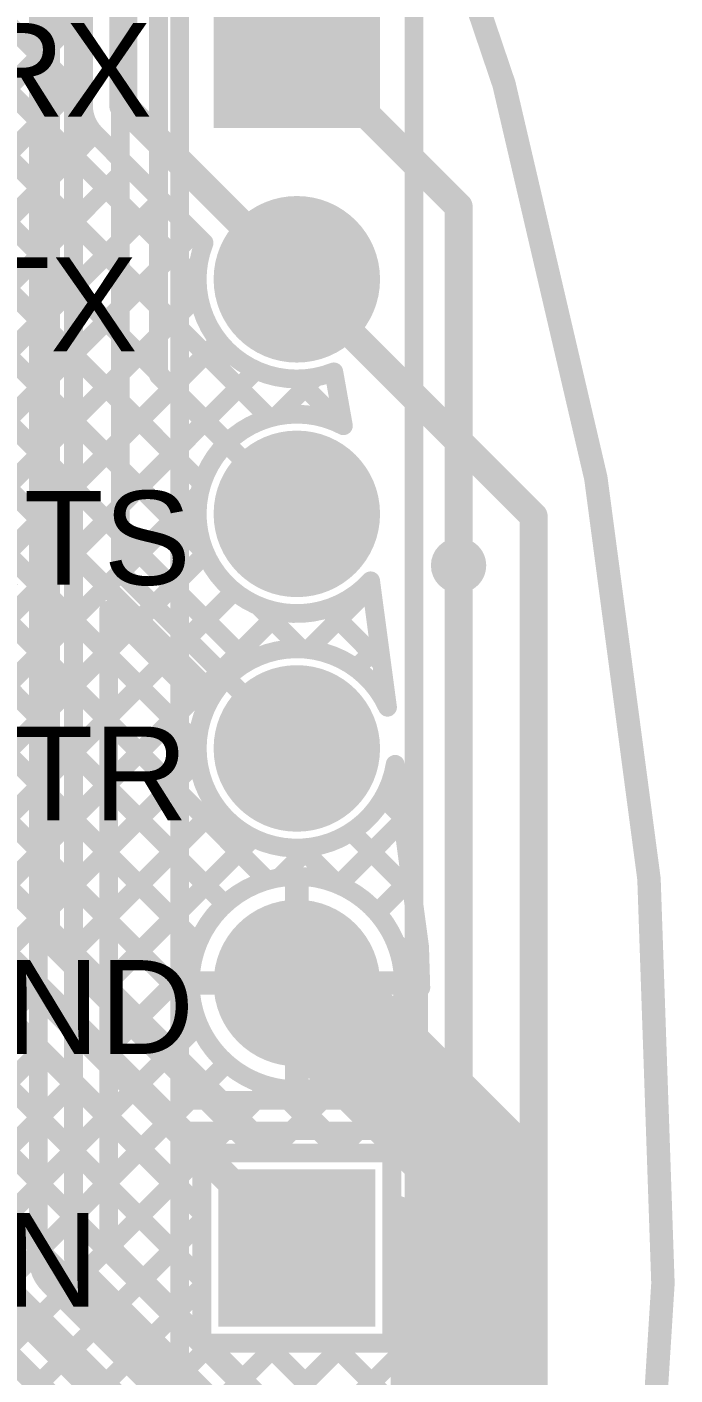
# Model space of a CAD drawing. Header units: millimetres. Extents: x -0.57 to 2.98, y -0.65 to 2.86.
# Drawn here: x 2.702 to 2.978, y 1.063 to 1.638 of the extents above; entities that cross this region are included whole.
import ezdxf

# ---------------------------------------------------------------- set-up
doc = ezdxf.new("R2010")
doc.units = ezdxf.units.MM
doc.header["$MEASUREMENT"] = 0
for name, color, linetype in [('BottomLayer', 5, 'Continuous'), ('BottomSolder', 6, 'Continuous'), ('Mechanical2', 216, 'Continuous'), ('MultiLayer', 9, 'Continuous'), ('PadHoleLayer', 156, 'Continuous'), ('TopLayer', 1, 'Continuous'), ('TopOverlay', 2, 'Continuous'), ('TopSolder', 216, 'Continuous'), ('ViaHoleLayer', 16, 'Continuous')]:
    doc.layers.add(name, color=color, linetype=linetype)
doc.styles.add('Arial', font='', dxfattribs={"height": 0.2})
doc.styles.get('Arial').set_extended_font_data('Arial')

# ---------------------------------------------------------------- blocks, each defined once
blk = doc.blocks.new('HDR1X5_257')
at = {"layer": 'BottomLayer'}
blk.add_hatch(color=5, dxfattribs=at).paths.add_polyline_path([(-0.0315, 0.0315), (0.0315, 0.0315), (0.0315, -0.0315), (-0.0315, -0.0315)])
h = blk.add_hatch(color=5, dxfattribs=at)
edge = h.paths.add_edge_path()
edge.add_arc((0.1, 0), 0.0315, 0, 360)
h = blk.add_hatch(color=5, dxfattribs=at)
edge = h.paths.add_edge_path()
edge.add_arc((0.2, 0), 0.0315, 0, 360)
h = blk.add_hatch(color=5, dxfattribs=at)
edge = h.paths.add_edge_path()
edge.add_arc((0.3, 0), 0.0315, 0, 360)
h = blk.add_hatch(color=5, dxfattribs=at)
edge = h.paths.add_edge_path()
edge.add_arc((0.4, 0), 0.0315, 0, 360)
at = {"layer": 'BottomSolder'}
blk.add_hatch(color=6, dxfattribs=at).paths.add_polyline_path([(-0.0355, 0.0355), (0.0355, 0.0355), (0.0355, -0.0355), (-0.0355, -0.0355)])
h = blk.add_hatch(color=6, dxfattribs=at)
edge = h.paths.add_edge_path()
edge.add_arc((0.1, 0), 0.0355, 0, 360)
h = blk.add_hatch(color=6, dxfattribs=at)
edge = h.paths.add_edge_path()
edge.add_arc((0.2, 0), 0.0355, 0, 360)
h = blk.add_hatch(color=6, dxfattribs=at)
edge = h.paths.add_edge_path()
edge.add_arc((0.3, 0), 0.0355, 0, 360)
h = blk.add_hatch(color=6, dxfattribs=at)
edge = h.paths.add_edge_path()
edge.add_arc((0.4, 0), 0.0355, 0, 360)
at = {"layer": 'MultiLayer'}
blk.add_hatch(color=9, dxfattribs=at).paths.add_polyline_path([(-0.0315, 0.0315), (0.0315, 0.0315), (0.0315, -0.0315), (-0.0315, -0.0315)])
h = blk.add_hatch(color=9, dxfattribs=at)
edge = h.paths.add_edge_path()
edge.add_arc((0.1, 0), 0.0315, 0, 360)
h = blk.add_hatch(color=9, dxfattribs=at)
edge = h.paths.add_edge_path()
edge.add_arc((0.2, 0), 0.0315, 0, 360)
h = blk.add_hatch(color=9, dxfattribs=at)
edge = h.paths.add_edge_path()
edge.add_arc((0.3, 0), 0.0315, 0, 360)
h = blk.add_hatch(color=9, dxfattribs=at)
edge = h.paths.add_edge_path()
edge.add_arc((0.4, 0), 0.0315, 0, 360)
at = {"layer": 'PadHoleLayer'}
h = blk.add_hatch(color=156, dxfattribs=at)
edge = h.paths.add_edge_path()
edge.add_arc((0, 0), 0.0187, 0, 360)
h = blk.add_hatch(color=156, dxfattribs=at)
edge = h.paths.add_edge_path()
edge.add_arc((0.1, 0), 0.0187, 0, 360)
h = blk.add_hatch(color=156, dxfattribs=at)
edge = h.paths.add_edge_path()
edge.add_arc((0.2, 0), 0.0187, 0, 360)
h = blk.add_hatch(color=156, dxfattribs=at)
edge = h.paths.add_edge_path()
edge.add_arc((0.3, 0), 0.0187, 0, 360)
h = blk.add_hatch(color=156, dxfattribs=at)
edge = h.paths.add_edge_path()
edge.add_arc((0.4, 0), 0.0187, 0, 360)
at = {"layer": 'TopLayer'}
blk.add_hatch(color=1, dxfattribs=at).paths.add_polyline_path([(-0.0315, 0.0315), (0.0315, 0.0315), (0.0315, -0.0315), (-0.0315, -0.0315)])
h = blk.add_hatch(color=1, dxfattribs=at)
edge = h.paths.add_edge_path()
edge.add_arc((0.1, 0), 0.0315, 0, 360)
h = blk.add_hatch(color=1, dxfattribs=at)
edge = h.paths.add_edge_path()
edge.add_arc((0.2, 0), 0.0315, 0, 360)
h = blk.add_hatch(color=1, dxfattribs=at)
edge = h.paths.add_edge_path()
edge.add_arc((0.3, 0), 0.0315, 0, 360)
h = blk.add_hatch(color=1, dxfattribs=at)
edge = h.paths.add_edge_path()
edge.add_arc((0.4, 0), 0.0315, 0, 360)
at = {"layer": 'TopSolder'}
blk.add_hatch(color=216, dxfattribs=at).paths.add_polyline_path([(-0.0355, 0.0355), (0.0355, 0.0355), (0.0355, -0.0355), (-0.0355, -0.0355)])
h = blk.add_hatch(color=216, dxfattribs=at)
edge = h.paths.add_edge_path()
edge.add_arc((0.1, 0), 0.0355, 0, 360)
h = blk.add_hatch(color=216, dxfattribs=at)
edge = h.paths.add_edge_path()
edge.add_arc((0.2, 0), 0.0355, 0, 360)
h = blk.add_hatch(color=216, dxfattribs=at)
edge = h.paths.add_edge_path()
edge.add_arc((0.3, 0), 0.0355, 0, 360)
h = blk.add_hatch(color=216, dxfattribs=at)
edge = h.paths.add_edge_path()
edge.add_arc((0.4, 0), 0.0355, 0, 360)
at = {"layer": 'TopOverlay', "const_width": 0.00787}
for points in [[(-0.05, -0.05), (-0.05, 0.05)], [(0.45, 0.05), (-0.05, 0.05)], [(0.45, -0.05), (0.45, 0.05)], [(0.45, -0.05), (-0.05, -0.05)]]:
    blk.add_lwpolyline(points, dxfattribs=at)
at = {"layer": 'TopOverlay', "const_width": 0.00394}
for points in [[(-0.05197, 0.05, 1), (-0.04803, 0.05, 1)], [(-0.05197, 0.05, 1), (-0.04803, 0.05, 1)], [(0.44803, 0.05, 1), (0.45197, 0.05, 1)], [(0.44803, 0.05, 1), (0.45197, 0.05, 1)], [(-0.05197, -0.05, 1), (-0.04803, -0.05, 1)], [(-0.05197, -0.05, 1), (-0.04803, -0.05, 1)], [(0.44803, -0.05, 1), (0.45197, -0.05, 1)], [(0.44803, -0.05, 1), (0.45197, -0.05, 1)]]:
    blk.add_lwpolyline(points, format="xyb", close=True, dxfattribs=at)
blk = doc.blocks.new('HDR1X6_266')
at = {"layer": 'BottomLayer'}
blk.add_hatch(color=5, dxfattribs=at).paths.add_polyline_path([(-0.02953, 0.02953), (0.02953, 0.02953), (0.02953, -0.02953), (-0.02953, -0.02953)])
at = {"layer": 'BottomSolder'}
blk.add_hatch(color=6, dxfattribs=at).paths.add_polyline_path([(-0.03353, 0.03353), (0.03353, 0.03353), (0.03353, -0.03353), (-0.03353, -0.03353)])
at = {"layer": 'MultiLayer'}
blk.add_hatch(color=9, dxfattribs=at).paths.add_polyline_path([(-0.02953, 0.02953), (0.02953, 0.02953), (0.02953, -0.02953), (-0.02953, -0.02953)])
at = {"layer": 'PadHoleLayer'}
h = blk.add_hatch(color=156, dxfattribs=at)
edge = h.paths.add_edge_path()
edge.add_arc((0, 0), 0.01772, 0, 360)
at = {"layer": 'TopLayer'}
blk.add_hatch(color=1, dxfattribs=at).paths.add_polyline_path([(-0.02953, 0.02953), (0.02953, 0.02953), (0.02953, -0.02953), (-0.02953, -0.02953)])
at = {"layer": 'TopSolder'}
blk.add_hatch(color=216, dxfattribs=at).paths.add_polyline_path([(-0.03353, 0.03353), (0.03353, 0.03353), (0.03353, -0.03353), (-0.03353, -0.03353)])
at = {"layer": 'TopOverlay', "const_width": 0.00787}
for points in [[(0.55, 0.05), (-0.05, 0.05)], [(-0.05, -0.05), (-0.05, 0.05)], [(0.55, -0.05), (-0.05, -0.05)]]:
    blk.add_lwpolyline(points, dxfattribs=at)
at = {"layer": 'TopOverlay', "const_width": 0.00394}
for points in [[(-0.05197, 0.05, 1), (-0.04803, 0.05, 1)], [(-0.05197, 0.05, 1), (-0.04803, 0.05, 1)], [(-0.05197, -0.05, 1), (-0.04803, -0.05, 1)], [(-0.05197, -0.05, 1), (-0.04803, -0.05, 1)]]:
    blk.add_lwpolyline(points, format="xyb", close=True, dxfattribs=at)

msp = doc.modelspace()

# ---------------------------------------------------------------- hatches: boundary and pattern name
at = {"layer": 'BottomLayer'}
h = msp.add_hatch(color=5, dxfattribs=at)
edge = h.paths.add_edge_path()
edge.add_arc((2.886, 1.408), 0.01181, 0, 360)
at = {"layer": 'BottomSolder'}
h = msp.add_hatch(color=6, dxfattribs=at)
edge = h.paths.add_edge_path()
edge.add_arc((2.886, 1.408), 0.00791, 0, 360)
at = {"layer": 'TopLayer'}
h = msp.add_hatch(color=1, dxfattribs=at)
edge = h.paths.add_edge_path()
edge.add_arc((2.886, 1.408), 0.01181, 0, 360)
at = {"layer": 'TopSolder'}
h = msp.add_hatch(color=216, dxfattribs=at)
edge = h.paths.add_edge_path()
edge.add_arc((2.886, 1.408), 0.00791, 0, 360)
at = {"layer": 'ViaHoleLayer'}
h = msp.add_hatch(color=16, dxfattribs=at)
edge = h.paths.add_edge_path()
edge.add_arc((2.886, 1.408), 0.00591, 0, 360)

# ---------------------------------------------------------------- linework, layer by layer
at = {"layer": 'BottomLayer'}
for points, const_width in [([(2.743, 1.604), (2.743, 1.902)], 0.012), ([(2.712, 1.24604), (2.712, 1.84066)], 0.008), ([(2.726, 1.604), (2.726, 1.81145)], 0.008), ([(2.712, 1.649), (2.726, 1.635)], 0.008), ([(2.712, 1.62987), (2.726, 1.64387)], 0.008), ([(2.817, 1.63), (2.886, 1.561)], 0.012), ([(2.712, 1.62071), (2.726, 1.60671)], 0.008), ([(2.712, 1.60159), (2.726, 1.61559)], 0.008), ([(2.743, 1.604), (2.817, 1.53)], 0.012), ([(2.712, 1.59243), (2.7745, 1.52992)], 0.008), ([(2.712, 1.5733), (2.73083, 1.59213)], 0.008), ([(2.731, 1.59196), (2.77744, 1.54552)], 0.008), ([(2.712, 1.54502), (2.74497, 1.57799)], 0.008), ([(2.712, 1.56414), (2.80529, 1.47085)], 0.008), ([(2.712, 1.51673), (2.75911, 1.56385)], 0.008), ([(2.886, 1.408), (2.886, 1.561)], 0.012), ([(2.712, 1.48845), (2.77325, 1.5497)], 0.008), ([(2.712, 1.53586), (2.78738, 1.46048)], 0.008), ([(2.712, 1.46017), (2.77505, 1.52321)], 0.008), ([(2.712, 1.50758), (2.77655, 1.44303)], 0.008), ([(2.712, 1.43188), (2.78371, 1.50359)], 0.008), ([(2.712, 1.4036), (2.79962, 1.49122)], 0.008), ([(2.83278, 1.49054), (2.83687, 1.46757)], 0.008), ([(2.80828, 1.47159), (2.82494, 1.48825)], 0.008), ([(2.81692, 1.4875), (2.83686, 1.46757)], 0.008), ([(2.712, 1.47929), (2.77787, 1.41342)], 0.008), ([(2.712, 1.45101), (2.79604, 1.36697)], 0.008), ([(2.712, 1.37531), (2.77541, 1.43872)], 0.008), ([(2.712, 1.42272), (2.78145, 1.35328)], 0.008), ([(2.49518, 1.41327), (2.77647, 1.13198)], 0.008), ([(2.712, 1.34703), (2.77803, 1.41306)], 0.008), ([(2.82202, 1.3722), (2.84881, 1.39898)], 0.008), ([(2.84848, 1.40145), (2.85569, 1.34757)], 0.008), ([(2.712, 1.31874), (2.79024, 1.39699)], 0.008), ([(2.712, 1.39444), (2.77455, 1.33189)], 0.008), ([(2.712, 1.29046), (2.80968, 1.38814)], 0.008), ([(2.80042, 1.39087), (2.81884, 1.37246)], 0.008), ([(2.83003, 1.38955), (2.85317, 1.36641)], 0.008), ([(2.84227, 1.36416), (2.85215, 1.37404)], 0.008), ([(2.712, 1.36615), (2.80443, 1.27372)], 0.008), ([(2.712, 1.33787), (2.7863, 1.26357)], 0.008), ([(2.712, 1.26218), (2.7748, 1.32498)], 0.008), ([(2.85895, 1.32323), (2.86938, 1.24537)], 0.008), ([(2.712, 1.30959), (2.77474, 1.24685)], 0.008), ([(2.85397, 1.30904), (2.86192, 1.30109)], 0.008), ([(2.71808, 1.23997), (2.78284, 1.30473)], 0.008), ([(2.83482, 1.27186), (2.86217, 1.29921)], 0.008), ([(2.73222, 1.22582), (2.79825, 1.29186)], 0.008), ([(2.84028, 1.29445), (2.86629, 1.26843)], 0.008), ([(2.80956, 1.27488), (2.82254, 1.28787)], 0.008), ([(2.81889, 1.28755), (2.8344, 1.27204)], 0.008), ([(2.712, 1.2813), (2.77243, 1.22087)], 0.008), ([(2.817, 1.23), (2.817, 1.2715)], 0.01), ([(2.85122, 1.25998), (2.86551, 1.27426)], 0.008), ([(2.712, 1.25302), (2.80749, 1.15753)], 0.008), ([(2.817, 1.23), (2.897, 1.15)], 0.05), ([(2.86102, 1.24149), (2.86885, 1.24932)], 0.008), ([(2.712, 1.24604), (2.80051, 1.15753)], 0.008), ([(2.85904, 1.2474), (2.86964, 1.2368)], 0.008), ([(2.86938, 1.24537), (2.8699, 1.22801)], 0.008), ([(2.695, 1.239), (2.817, 1.117)], 0.012), ([(2.74636, 1.21168), (2.77212, 1.23744)], 0.008), ([(2.86213, 1.23578), (2.8699, 1.22801)], 0.008), ([(2.683, 1.22696), (2.77647, 1.13349)], 0.008), ([(2.7755, 1.23), (2.817, 1.23)], 0.01), ([(2.817, 1.23), (2.8585, 1.23)], 0.01), ([(2.817, 1.1885), (2.817, 1.23)], 0.01), ([(2.65482, 1.22535), (2.77647, 1.10369)], 0.008), ([(2.64118, 1.2107), (2.79871, 1.05317)], 0.008), ([(2.7605, 1.19754), (2.77514, 1.21218)], 0.008), ([(2.34733, 0.84093), (2.70818, 1.20178)], 0.008), ([(2.62862, 1.19498), (2.78362, 1.03998)], 0.008), ([(2.77464, 1.1834), (2.78702, 1.19578)], 0.008), ([(2.34733, 0.81265), (2.72232, 1.18764)], 0.008), ([(2.78879, 1.16926), (2.80551, 1.18598)], 0.008), ([(2.80787, 1.18543), (2.83577, 1.15753)], 0.008), ([(2.81122, 1.18487), (2.83856, 1.15753)], 0.008), ([(2.62073, 1.17458), (2.77651, 1.0188)], 0.008), ([(2.80534, 1.15753), (2.82195, 1.17414)], 0.008), ([(2.35884, 0.79588), (2.73646, 1.1735)], 0.008), ([(2.59703, 1.17), (2.81009, 0.95693)], 0.008), ([(2.897, 0.797), (2.897, 1.15)], 0.05), ([(2.37196, 0.78071), (2.7506, 1.15936)], 0.008), ([(2.80051, 1.15753), (2.83856, 1.15753)], 0.008), ([(2.31231, 0.69278), (2.76474, 1.14521)], 0.008), ([(2.85753, 1.07647), (2.85753, 1.13856)], 0.008), ([(2.861, 0.92535), (2.861, 1.13509)], 0.008), ([(2.42731, 0.7795), (2.77647, 1.12866)], 0.008), ([(2.77647, 1.07647), (2.77647, 1.13349)], 0.008), ([(2.4556, 0.7795), (2.77647, 1.10037)], 0.008), ([(2.48388, 0.7795), (2.78086, 1.07647)], 0.008), ([(2.51217, 0.7795), (2.80914, 1.07647)], 0.008), ([(2.77647, 1.07647), (2.85753, 1.07647)], 0.008), ([(2.80369, 1.07647), (2.8231, 1.05707)], 0.008), ([(2.81845, 1.0575), (2.83742, 1.07647)], 0.008), ([(2.83198, 1.07647), (2.861, 1.04745)], 0.008), ([(2.83977, 1.05053), (2.861, 1.07176)], 0.008)]:
    msp.add_lwpolyline(points, dxfattribs=dict(at, const_width=const_width))
for points, const_width in [([(2.724, 1.635, 1), (2.728, 1.635, 1)], 0.004), ([(2.71, 1.62987, 1), (2.714, 1.62987, 1)], 0.004), ([(2.814, 1.63, 1), (2.82, 1.63, 1)], 0.006), ([(2.71, 1.62071, 1), (2.714, 1.62071, 1)], 0.004), ([(2.724, 1.61559, 1), (2.728, 1.61559, 1)], 0.004), ([(2.724, 1.60671, 1), (2.728, 1.60671, 1)], 0.004), ([(2.74, 1.604, 1), (2.746, 1.604, 1)], 0.006), ([(2.74, 1.604, 1), (2.746, 1.604, 1)], 0.006), ([(2.71, 1.60159, 1), (2.714, 1.60159, 1)], 0.004), ([(2.724, 1.604, 1), (2.728, 1.604, 1)], 0.004), ([(2.724, 1.604, 1), (2.728, 1.604, 1)], 0.004), ([(2.724, 1.604, 1), (2.728, 1.604, 1)], 0.004), ([(2.71, 1.59243, 1), (2.714, 1.59243, 1)], 0.004), ([(2.72883, 1.59213, 1), (2.73283, 1.59213, 1)], 0.004), ([(2.72898, 1.59198, 1), (2.73298, 1.59198, 1)], 0.004), ([(2.729, 1.59196, 1), (2.733, 1.59196, 1)], 0.004), ([(2.729, 1.59196, 1), (2.733, 1.59196, 1)], 0.004), ([(2.74297, 1.57799, 1), (2.74697, 1.57799, 1)], 0.004), ([(2.71, 1.5733, 1), (2.714, 1.5733, 1)], 0.004), ([(2.71, 1.56414, 1), (2.714, 1.56414, 1)], 0.004), ([(2.75711, 1.56385, 1), (2.76111, 1.56385, 1)], 0.004), ([(2.883, 1.561, 1), (2.889, 1.561, 1)], 0.006), ([(2.883, 1.561, 1), (2.889, 1.561, 1)], 0.006), ([(2.77125, 1.5497, 1), (2.77525, 1.5497, 1)], 0.004), ([(2.71, 1.54502, 1), (2.714, 1.54502, 1)], 0.004), ([(2.77544, 1.54552, 1), (2.77944, 1.54552, 1)], 0.004), ([(2.77544, 1.54552, 1), (2.77944, 1.54552, 1)], 0.004), ([(2.71, 1.53586, 1), (2.714, 1.53586, 1)], 0.004), ([(2.814, 1.53, 1), (2.82, 1.53, 1)], 0.006), ([(2.7725, 1.52992, 1), (2.7765, 1.52992, 1)], 0.004), ([(2.77305, 1.52321, 1), (2.77705, 1.52321, 1)], 0.004), ([(2.71, 1.51673, 1), (2.714, 1.51673, 1)], 0.004), ([(2.71, 1.50758, 1), (2.714, 1.50758, 1)], 0.004), ([(2.78171, 1.50359, 1), (2.78571, 1.50359, 1)], 0.004), ([(2.79762, 1.49122, 1), (2.80162, 1.49122, 1)], 0.004), ([(2.83078, 1.49054, 1), (2.83478, 1.49054, 1)], 0.004), ([(2.83078, 1.49054, 1), (2.83478, 1.49054, 1)], 0.004), ([(2.71, 1.48845, 1), (2.714, 1.48845, 1)], 0.004), ([(2.81492, 1.4875, 1), (2.81892, 1.4875, 1)], 0.004), ([(2.82294, 1.48825, 1), (2.82694, 1.48825, 1)], 0.004), ([(2.71, 1.47929, 1), (2.714, 1.47929, 1)], 0.004), ([(2.80329, 1.47085, 1), (2.80729, 1.47085, 1)], 0.004), ([(2.80628, 1.47159, 1), (2.81028, 1.47159, 1)], 0.004), ([(2.83486, 1.46757, 1), (2.83886, 1.46757, 1)], 0.004), ([(2.83487, 1.46757, 1), (2.83887, 1.46757, 1)], 0.004), ([(2.83487, 1.46757, 1), (2.83887, 1.46757, 1)], 0.004), ([(2.71, 1.46017, 1), (2.714, 1.46017, 1)], 0.004), ([(2.78538, 1.46048, 1), (2.78938, 1.46048, 1)], 0.004), ([(2.71, 1.45101, 1), (2.714, 1.45101, 1)], 0.004), ([(2.77341, 1.43872, 1), (2.77741, 1.43872, 1)], 0.004), ([(2.77455, 1.44303, 1), (2.77855, 1.44303, 1)], 0.004), ([(2.71, 1.43188, 1), (2.714, 1.43188, 1)], 0.004), ([(2.71, 1.42272, 1), (2.714, 1.42272, 1)], 0.004), ([(2.77587, 1.41342, 1), (2.77987, 1.41342, 1)], 0.004), ([(2.77603, 1.41306, 1), (2.78003, 1.41306, 1)], 0.004), ([(2.883, 1.408, 1), (2.889, 1.408, 1)], 0.006), ([(2.71, 1.4036, 1), (2.714, 1.4036, 1)], 0.004), ([(2.84648, 1.40145, 1), (2.85048, 1.40145, 1)], 0.004), ([(2.84648, 1.40145, 1), (2.85048, 1.40145, 1)], 0.004), ([(2.84681, 1.39898, 1), (2.85081, 1.39898, 1)], 0.004), ([(2.71, 1.39444, 1), (2.714, 1.39444, 1)], 0.004), ([(2.78824, 1.39699, 1), (2.79224, 1.39699, 1)], 0.004), ([(2.79842, 1.39087, 1), (2.80242, 1.39087, 1)], 0.004), ([(2.80768, 1.38814, 1), (2.81168, 1.38814, 1)], 0.004), ([(2.82803, 1.38955, 1), (2.83203, 1.38955, 1)], 0.004), ([(2.71, 1.37531, 1), (2.714, 1.37531, 1)], 0.004), ([(2.81684, 1.37246, 1), (2.82084, 1.37246, 1)], 0.004), ([(2.82002, 1.3722, 1), (2.82402, 1.3722, 1)], 0.004), ([(2.85015, 1.37404, 1), (2.85415, 1.37404, 1)], 0.004), ([(2.71, 1.36615, 1), (2.714, 1.36615, 1)], 0.004), ([(2.79404, 1.36697, 1), (2.79804, 1.36697, 1)], 0.004), ([(2.84027, 1.36416, 1), (2.84427, 1.36416, 1)], 0.004), ([(2.85117, 1.36641, 1), (2.85517, 1.36641, 1)], 0.004), ([(2.77945, 1.35328, 1), (2.78345, 1.35328, 1)], 0.004), ([(2.71, 1.34703, 1), (2.714, 1.34703, 1)], 0.004), ([(2.85369, 1.34757, 1), (2.85769, 1.34757, 1)], 0.004), ([(2.85369, 1.34757, 1), (2.85769, 1.34757, 1)], 0.004), ([(2.71, 1.33787, 1), (2.714, 1.33787, 1)], 0.004), ([(2.77255, 1.33189, 1), (2.77655, 1.33189, 1)], 0.004), ([(2.7728, 1.32498, 1), (2.7768, 1.32498, 1)], 0.004), ([(2.71, 1.31874, 1), (2.714, 1.31874, 1)], 0.004), ([(2.85695, 1.32323, 1), (2.86095, 1.32323, 1)], 0.004), ([(2.85695, 1.32323, 1), (2.86095, 1.32323, 1)], 0.004), ([(2.71, 1.30959, 1), (2.714, 1.30959, 1)], 0.004), ([(2.85197, 1.30904, 1), (2.85597, 1.30904, 1)], 0.004), ([(2.78084, 1.30473, 1), (2.78484, 1.30473, 1)], 0.004), ([(2.85992, 1.30109, 1), (2.86392, 1.30109, 1)], 0.004), ([(2.86017, 1.29921, 1), (2.86417, 1.29921, 1)], 0.004), ([(2.71, 1.29046, 1), (2.714, 1.29046, 1)], 0.004), ([(2.79625, 1.29186, 1), (2.80025, 1.29186, 1)], 0.004), ([(2.83828, 1.29445, 1), (2.84228, 1.29445, 1)], 0.004), ([(2.81689, 1.28755, 1), (2.82089, 1.28755, 1)], 0.004), ([(2.82054, 1.28787, 1), (2.82454, 1.28787, 1)], 0.004), ([(2.71, 1.2813, 1), (2.714, 1.2813, 1)], 0.004), ([(2.80243, 1.27372, 1), (2.80643, 1.27372, 1)], 0.004), ([(2.80756, 1.27488, 1), (2.81156, 1.27488, 1)], 0.004), ([(2.8145, 1.2715, 1), (2.8195, 1.2715, 1)], 0.005), ([(2.8324, 1.27204, 1), (2.8364, 1.27204, 1)], 0.004), ([(2.83282, 1.27186, 1), (2.83682, 1.27186, 1)], 0.004), ([(2.86351, 1.27426, 1), (2.86751, 1.27426, 1)], 0.004), ([(2.86429, 1.26843, 1), (2.86829, 1.26843, 1)], 0.004), ([(2.71, 1.26218, 1), (2.714, 1.26218, 1)], 0.004), ([(2.7843, 1.26357, 1), (2.7883, 1.26357, 1)], 0.004), ([(2.84922, 1.25998, 1), (2.85322, 1.25998, 1)], 0.004), ([(2.71, 1.25302, 1), (2.714, 1.25302, 1)], 0.004), ([(2.8045, 1.23, 1), (2.8295, 1.23, 1)], 0.025), ([(2.86685, 1.24932, 1), (2.87085, 1.24932, 1)], 0.004), ([(2.71, 1.24604, 1), (2.714, 1.24604, 1)], 0.004), ([(2.71, 1.24604, 1), (2.714, 1.24604, 1)], 0.004), ([(2.77274, 1.24685, 1), (2.77674, 1.24685, 1)], 0.004), ([(2.85704, 1.2474, 1), (2.86104, 1.2474, 1)], 0.004), ([(2.86738, 1.24537, 1), (2.87138, 1.24537, 1)], 0.004), ([(2.86738, 1.24537, 1), (2.87138, 1.24537, 1)], 0.004), ([(2.71608, 1.23997, 1), (2.72008, 1.23997, 1)], 0.004), ([(2.77012, 1.23744, 1), (2.77412, 1.23744, 1)], 0.004), ([(2.85902, 1.24149, 1), (2.86302, 1.24149, 1)], 0.004), ([(2.86013, 1.23578, 1), (2.86413, 1.23578, 1)], 0.004), ([(2.86013, 1.23578, 1), (2.86413, 1.23578, 1)], 0.004), ([(2.86764, 1.2368, 1), (2.87164, 1.2368, 1)], 0.004), ([(2.773, 1.23, 1), (2.778, 1.23, 1)], 0.005), ([(2.8145, 1.23, 1), (2.8195, 1.23, 1)], 0.005), ([(2.8145, 1.23, 1), (2.8195, 1.23, 1)], 0.005), ([(2.8145, 1.23, 1), (2.8195, 1.23, 1)], 0.005), ([(2.8145, 1.23, 1), (2.8195, 1.23, 1)], 0.005), ([(2.856, 1.23, 1), (2.861, 1.23, 1)], 0.005), ([(2.8679, 1.22801, 1), (2.8719, 1.22801, 1)], 0.004), ([(2.8679, 1.22801, 1), (2.8719, 1.22801, 1)], 0.004), ([(2.73022, 1.22582, 1), (2.73422, 1.22582, 1)], 0.004), ([(2.77043, 1.22087, 1), (2.77443, 1.22087, 1)], 0.004), ([(2.74436, 1.21168, 1), (2.74836, 1.21168, 1)], 0.004), ([(2.77314, 1.21218, 1), (2.77714, 1.21218, 1)], 0.004), ([(2.70618, 1.20178, 1), (2.71018, 1.20178, 1)], 0.004), ([(2.7585, 1.19754, 1), (2.7625, 1.19754, 1)], 0.004), ([(2.78502, 1.19578, 1), (2.78902, 1.19578, 1)], 0.004), ([(2.72032, 1.18764, 1), (2.72432, 1.18764, 1)], 0.004), ([(2.80351, 1.18598, 1), (2.80751, 1.18598, 1)], 0.004), ([(2.8145, 1.1885, 1), (2.8195, 1.1885, 1)], 0.005), ([(2.77264, 1.1834, 1), (2.77664, 1.1834, 1)], 0.004), ([(2.80587, 1.18543, 1), (2.80987, 1.18543, 1)], 0.004), ([(2.80922, 1.18487, 1), (2.81322, 1.18487, 1)], 0.004), ([(2.80922, 1.18487, 1), (2.81322, 1.18487, 1)], 0.004), ([(2.81995, 1.17414, 1), (2.82395, 1.17414, 1)], 0.004), ([(2.73446, 1.1735, 1), (2.73846, 1.1735, 1)], 0.004), ([(2.78679, 1.16926, 1), (2.79079, 1.16926, 1)], 0.004), ([(2.8845, 1.15, 1), (2.9095, 1.15, 1)], 0.025), ([(2.8845, 1.15, 1), (2.9095, 1.15, 1)], 0.025), ([(2.7486, 1.15936, 1), (2.7526, 1.15936, 1)], 0.004), ([(2.79851, 1.15753, 1), (2.80251, 1.15753, 1)], 0.004), ([(2.79851, 1.15753, 1), (2.80251, 1.15753, 1)], 0.004), ([(2.80334, 1.15753, 1), (2.80734, 1.15753, 1)], 0.004), ([(2.80549, 1.15753, 1), (2.80949, 1.15753, 1)], 0.004), ([(2.83377, 1.15753, 1), (2.83777, 1.15753, 1)], 0.004), ([(2.83656, 1.15753, 1), (2.84056, 1.15753, 1)], 0.004), ([(2.83656, 1.15753, 1), (2.84056, 1.15753, 1)], 0.004), ([(2.76274, 1.14521, 1), (2.76674, 1.14521, 1)], 0.004), ([(2.85553, 1.13856, 1), (2.85953, 1.13856, 1)], 0.004), ([(2.859, 1.13509, 1), (2.863, 1.13509, 1)], 0.004), ([(2.77447, 1.13349, 1), (2.77847, 1.13349, 1)], 0.004), ([(2.77447, 1.13349, 1), (2.77847, 1.13349, 1)], 0.004), ([(2.77447, 1.13198, 1), (2.77847, 1.13198, 1)], 0.004), ([(2.77447, 1.12866, 1), (2.77847, 1.12866, 1)], 0.004), ([(2.814, 1.117, 1), (2.82, 1.117, 1)], 0.006), ([(2.77447, 1.10369, 1), (2.77847, 1.10369, 1)], 0.004), ([(2.77447, 1.10037, 1), (2.77847, 1.10037, 1)], 0.004), ([(2.77447, 1.07647, 1), (2.77847, 1.07647, 1)], 0.004), ([(2.77447, 1.07647, 1), (2.77847, 1.07647, 1)], 0.004), ([(2.77886, 1.07647, 1), (2.78286, 1.07647, 1)], 0.004), ([(2.80169, 1.07647, 1), (2.80569, 1.07647, 1)], 0.004), ([(2.80714, 1.07647, 1), (2.81114, 1.07647, 1)], 0.004), ([(2.82998, 1.07647, 1), (2.83398, 1.07647, 1)], 0.004), ([(2.83542, 1.07647, 1), (2.83942, 1.07647, 1)], 0.004), ([(2.85553, 1.07647, 1), (2.85953, 1.07647, 1)], 0.004), ([(2.85553, 1.07647, 1), (2.85953, 1.07647, 1)], 0.004), ([(2.859, 1.07176, 1), (2.863, 1.07176, 1)], 0.004)]:
    msp.add_lwpolyline(points, format="xyb", close=True, dxfattribs=dict(at, const_width=const_width))
at = {"layer": 'BottomLayer', "const_width": 0.008}
for points in [[(2.73098, 1.59198, -0.198912), (2.726, 1.604)], [(2.731, 1.59196, -0.199327), (2.726, 1.604)], [(2.83278, 1.49054, -0.656953), (2.77744, 1.54552)], [(2.84848, 1.40145, -2.042567), (2.83687, 1.46757)], [(2.85895, 1.32323, -6.771977), (2.85569, 1.34757)], [(2.81122, 1.18487, -2.036536), (2.86213, 1.23578)]]:
    msp.add_lwpolyline(points, format="xyb", dxfattribs=at)
at = {"layer": 'Mechanical2', "const_width": 0.01}
msp.add_lwpolyline([(1.75783, 2.80917, -6.230382), (0.64896, 2.81029)], format="xyb", dxfattribs=at)
at = {"layer": 'TopLayer'}
for points, const_width in [([(2.758, 1.489), (2.758, 1.832)], 0.008), ([(2.74174, 1.40526), (2.74174, 1.82526)], 0.008), ([(2.72174, 1.11226), (2.72174, 1.82226)], 0.008), ([(2.70674, 1.11226), (2.70674, 1.81605)], 0.008), ([(2.817, 1.63), (2.817, 1.805)], 0.012), ([(2.53112, 1.77331), (2.70674, 1.59769)], 0.008), ([(2.52291, 1.75323), (2.70674, 1.56941)], 0.008), ([(2.59691, 1.7358), (2.70674, 1.62598)], 0.008), ([(2.54709, 1.70077), (2.70674, 1.54112)], 0.008), ([(2.54169, 1.67789), (2.70674, 1.51284)], 0.008), ([(2.46603, 1.66869), (2.70674, 1.42799)], 0.008), ([(2.49397, 1.66904), (2.70674, 1.45627)], 0.008), ([(2.415, 1.66315), (2.70674, 1.37142)], 0.008), ([(2.52417, 1.66712), (2.70674, 1.48456)], 0.008), ([(2.44926, 1.65718), (2.70674, 1.3997)], 0.008), ([(2.40781, 1.64207), (2.70674, 1.34313)], 0.008), ([(2.39277, 1.62881), (2.70674, 1.31485)], 0.008), ([(2.42113, 1.339), (2.70674, 1.62461)], 0.008), ([(2.44941, 1.339), (2.70674, 1.59632)], 0.008), ([(2.47209, 1.33339), (2.70674, 1.56804)], 0.008), ([(2.53601, 1.36903), (2.70674, 1.53975)], 0.008), ([(2.817, 1.53), (2.918, 1.429)], 0.012), ([(2.5634, 1.36813), (2.70674, 1.51147)], 0.008), ([(2.758, 1.489), (2.817, 1.43)], 0.008), ([(2.57754, 1.35399), (2.70674, 1.48319)], 0.008), ([(2.60187, 1.35003), (2.70674, 1.4549)], 0.008), ([(2.918, 0.918), (2.918, 1.429)], 0.012), ([(2.63015, 1.35003), (2.70674, 1.42662)], 0.008), ([(2.886, 0.986), (2.886, 1.408)], 0.012), ([(2.74174, 1.40526), (2.817, 1.33)], 0.008), ([(2.65378, 1.34538), (2.70674, 1.39833)], 0.008), ([(2.73674, 1.38905), (2.77828, 1.34751)], 0.008), ([(2.73674, 1.11848), (2.73674, 1.38905)], 0.008), ([(2.73674, 1.37176), (2.74538, 1.38041)], 0.008), ([(2.6616, 1.32491), (2.70674, 1.37005)], 0.008), ([(2.73674, 1.3697), (2.77455, 1.33189)], 0.008), ([(2.73674, 1.34348), (2.75952, 1.36627)], 0.008), ([(2.73674, 1.3152), (2.77366, 1.35212)], 0.008), ([(2.56249, 1.19752), (2.70674, 1.34176)], 0.008), ([(2.73674, 1.34142), (2.80443, 1.27372)], 0.008), ([(2.66149, 1.33181), (2.70674, 1.28656)], 0.008), ([(2.73674, 1.28691), (2.7748, 1.32498)], 0.008), ([(2.85895, 1.32323), (2.869, 1.24822)], 0.008), ([(2.64479, 1.25153), (2.70674, 1.31348)], 0.008), ([(2.73674, 1.31313), (2.7863, 1.26357)], 0.008), ([(2.65411, 1.31091), (2.70674, 1.25828)], 0.008), ([(2.85397, 1.30904), (2.86192, 1.30109)], 0.008), ([(2.60242, 1.30603), (2.70674, 1.20171)], 0.008), ([(2.6307, 1.30603), (2.70674, 1.23)], 0.008), ([(2.73674, 1.25863), (2.78284, 1.30473)], 0.008), ([(2.83482, 1.27186), (2.86217, 1.29921)], 0.008), ([(2.73674, 1.23034), (2.79825, 1.29186)], 0.008), ([(2.84028, 1.29445), (2.86629, 1.26843)], 0.008), ([(2.65571, 1.23417), (2.70674, 1.2852)], 0.008), ([(2.73674, 1.28485), (2.77474, 1.24685)], 0.008), ([(2.80956, 1.27488), (2.82254, 1.28787)], 0.008), ([(2.81889, 1.28755), (2.8344, 1.27204)], 0.008), ([(2.817, 1.23), (2.817, 1.2715)], 0.01), ([(2.85122, 1.25998), (2.86551, 1.27426)], 0.008), ([(2.648, 1.19818), (2.70674, 1.25691)], 0.008), ([(2.73674, 1.25656), (2.77243, 1.22087)], 0.008), ([(2.86102, 1.24149), (2.86885, 1.24932)], 0.008), ([(2.85904, 1.2474), (2.869, 1.23744)], 0.008), ([(2.869, 1.0467), (2.869, 1.24822)], 0.008), ([(2.73674, 1.20206), (2.77212, 1.23744)], 0.008), ([(2.648, 1.16989), (2.70674, 1.22863)], 0.008), ([(2.73674, 1.22828), (2.80749, 1.15753)], 0.008), ([(2.7755, 1.23), (2.817, 1.23)], 0.01), ([(2.817, 1.1885), (2.817, 1.23)], 0.01), ([(2.817, 1.23), (2.8585, 1.23)], 0.01), ([(2.65482, 1.22535), (2.70674, 1.17343)], 0.008), ([(2.85791, 1.2101), (2.869, 1.22119)], 0.008), ([(2.86072, 1.21743), (2.869, 1.20915)], 0.008), ([(2.73674, 1.17377), (2.77514, 1.21218)], 0.008), ([(2.648, 1.20388), (2.70674, 1.14514)], 0.008), ([(2.648, 1.14161), (2.70674, 1.20034)], 0.008), ([(2.73674, 1.2), (2.77921, 1.15753)], 0.008), ([(2.85057, 1.1993), (2.869, 1.18087)], 0.008), ([(2.73674, 1.14549), (2.78702, 1.19578)], 0.008), ([(2.83363, 1.15753), (2.869, 1.1929)], 0.008), ([(2.77706, 1.15753), (2.80551, 1.18598)], 0.008), ([(2.80534, 1.15753), (2.8369, 1.18909)], 0.008), ([(2.83385, 1.18774), (2.869, 1.15259)], 0.008), ([(2.80787, 1.18543), (2.83577, 1.15753)], 0.008), ([(2.648, 1.1756), (2.70674, 1.11686)], 0.008), ([(2.65995, 1.12527), (2.70674, 1.17206)], 0.008), ([(2.73674, 1.17171), (2.77647, 1.13198)], 0.008), ([(2.85753, 1.15314), (2.869, 1.16462)], 0.008), ([(2.73737, 1.11784), (2.77647, 1.15694)], 0.008), ([(2.77647, 1.15753), (2.85753, 1.15753)], 0.008), ([(2.77647, 1.07874), (2.77647, 1.15753)], 0.008), ([(2.85753, 1.07647), (2.85753, 1.15753)], 0.008), ([(2.648, 1.14731), (2.77651, 1.0188)], 0.008), ([(2.67409, 1.11113), (2.70674, 1.14377)], 0.008), ([(2.73674, 1.14343), (2.77647, 1.10369)], 0.008), ([(2.648, 1.13721), (2.73829, 1.04693)], 0.008), ([(2.85753, 1.12486), (2.869, 1.13633)], 0.008), ([(2.85753, 1.13577), (2.869, 1.1243)], 0.008), ([(2.633, 1.131), (2.72769, 1.03632)], 0.008), ([(2.75151, 1.1037), (2.77647, 1.12866)], 0.008), ([(2.73674, 1.11848), (2.77647, 1.07874)], 0.008), ([(2.68823, 1.09698), (2.70674, 1.11549)], 0.008), ([(2.72174, 1.11226), (2.817, 1.017)], 0.008), ([(2.85753, 1.09658), (2.869, 1.10805)], 0.008), ([(2.85753, 1.10749), (2.869, 1.09602)], 0.008), ([(2.71114, 1.10165), (2.77977, 1.03302)], 0.008), ([(2.76566, 1.08956), (2.77647, 1.10037)], 0.008), ([(2.70237, 1.08284), (2.71616, 1.09663)], 0.008), ([(2.71651, 1.0687), (2.7303, 1.08249)], 0.008), ([(2.77874, 1.07647), (2.85753, 1.07647)], 0.008), ([(2.77874, 1.07647), (2.80098, 1.05423)], 0.008), ([(2.79394, 1.06127), (2.80914, 1.07647)], 0.008), ([(2.80369, 1.07647), (2.8231, 1.05707)], 0.008), ([(2.81845, 1.0575), (2.83742, 1.07647)], 0.008), ([(2.83198, 1.07647), (2.86865, 1.0398)], 0.008), ([(2.83977, 1.05053), (2.869, 1.07976)], 0.008), ([(2.85753, 1.07921), (2.869, 1.06773)], 0.008), ([(2.73066, 1.05456), (2.74444, 1.06834)], 0.008)]:
    msp.add_lwpolyline(points, dxfattribs=dict(at, const_width=const_width))
for points, const_width in [([(2.814, 1.63, 1), (2.82, 1.63, 1)], 0.006), ([(2.70474, 1.62598, 1), (2.70874, 1.62598, 1)], 0.004), ([(2.70474, 1.62461, 1), (2.70874, 1.62461, 1)], 0.004), ([(2.70474, 1.59769, 1), (2.70874, 1.59769, 1)], 0.004), ([(2.70474, 1.59632, 1), (2.70874, 1.59632, 1)], 0.004), ([(2.70474, 1.56941, 1), (2.70874, 1.56941, 1)], 0.004), ([(2.70474, 1.56804, 1), (2.70874, 1.56804, 1)], 0.004), ([(2.70474, 1.54112, 1), (2.70874, 1.54112, 1)], 0.004), ([(2.70474, 1.53975, 1), (2.70874, 1.53975, 1)], 0.004), ([(2.814, 1.53, 1), (2.82, 1.53, 1)], 0.006), ([(2.70474, 1.51284, 1), (2.70874, 1.51284, 1)], 0.004), ([(2.70474, 1.51147, 1), (2.70874, 1.51147, 1)], 0.004), ([(2.70474, 1.48456, 1), (2.70874, 1.48456, 1)], 0.004), ([(2.756, 1.489, 1), (2.76, 1.489, 1)], 0.004), ([(2.756, 1.489, 1), (2.76, 1.489, 1)], 0.004), ([(2.70474, 1.48319, 1), (2.70874, 1.48319, 1)], 0.004), ([(2.70474, 1.45627, 1), (2.70874, 1.45627, 1)], 0.004), ([(2.70474, 1.4549, 1), (2.70874, 1.4549, 1)], 0.004), ([(2.70474, 1.42799, 1), (2.70874, 1.42799, 1)], 0.004), ([(2.815, 1.43, 1), (2.819, 1.43, 1)], 0.004), ([(2.915, 1.429, 1), (2.921, 1.429, 1)], 0.006), ([(2.915, 1.429, 1), (2.921, 1.429, 1)], 0.006), ([(2.70474, 1.42662, 1), (2.70874, 1.42662, 1)], 0.004), ([(2.883, 1.408, 1), (2.889, 1.408, 1)], 0.006), ([(2.73974, 1.40526, 1), (2.74374, 1.40526, 1)], 0.004), ([(2.73974, 1.40526, 1), (2.74374, 1.40526, 1)], 0.004), ([(2.70474, 1.3997, 1), (2.70874, 1.3997, 1)], 0.004), ([(2.70474, 1.39833, 1), (2.70874, 1.39833, 1)], 0.004), ([(2.73474, 1.38905, 1), (2.73874, 1.38905, 1)], 0.004), ([(2.73474, 1.38905, 1), (2.73874, 1.38905, 1)], 0.004), ([(2.74338, 1.38041, 1), (2.74738, 1.38041, 1)], 0.004), ([(2.70474, 1.37142, 1), (2.70874, 1.37142, 1)], 0.004), ([(2.70474, 1.37005, 1), (2.70874, 1.37005, 1)], 0.004), ([(2.73474, 1.37176, 1), (2.73874, 1.37176, 1)], 0.004), ([(2.73474, 1.3697, 1), (2.73874, 1.3697, 1)], 0.004), ([(2.75752, 1.36627, 1), (2.76152, 1.36627, 1)], 0.004), ([(2.77166, 1.35212, 1), (2.77566, 1.35212, 1)], 0.004), ([(2.77628, 1.34751, 1), (2.78028, 1.34751, 1)], 0.004), ([(2.77628, 1.34751, 1), (2.78028, 1.34751, 1)], 0.004), ([(2.70474, 1.34313, 1), (2.70874, 1.34313, 1)], 0.004), ([(2.70474, 1.34176, 1), (2.70874, 1.34176, 1)], 0.004), ([(2.73474, 1.34348, 1), (2.73874, 1.34348, 1)], 0.004), ([(2.73474, 1.34142, 1), (2.73874, 1.34142, 1)], 0.004), ([(2.77255, 1.33189, 1), (2.77655, 1.33189, 1)], 0.004), ([(2.815, 1.33, 1), (2.819, 1.33, 1)], 0.004), ([(2.7728, 1.32498, 1), (2.7768, 1.32498, 1)], 0.004), ([(2.85695, 1.32323, 1), (2.86095, 1.32323, 1)], 0.004), ([(2.85695, 1.32323, 1), (2.86095, 1.32323, 1)], 0.004), ([(2.70474, 1.31485, 1), (2.70874, 1.31485, 1)], 0.004), ([(2.70474, 1.31348, 1), (2.70874, 1.31348, 1)], 0.004), ([(2.73474, 1.3152, 1), (2.73874, 1.3152, 1)], 0.004), ([(2.73474, 1.31313, 1), (2.73874, 1.31313, 1)], 0.004), ([(2.85197, 1.30904, 1), (2.85597, 1.30904, 1)], 0.004), ([(2.78084, 1.30473, 1), (2.78484, 1.30473, 1)], 0.004), ([(2.85992, 1.30109, 1), (2.86392, 1.30109, 1)], 0.004), ([(2.86017, 1.29921, 1), (2.86417, 1.29921, 1)], 0.004), ([(2.79625, 1.29186, 1), (2.80025, 1.29186, 1)], 0.004), ([(2.83828, 1.29445, 1), (2.84228, 1.29445, 1)], 0.004), ([(2.70474, 1.28656, 1), (2.70874, 1.28656, 1)], 0.004), ([(2.70474, 1.2852, 1), (2.70874, 1.2852, 1)], 0.004), ([(2.73474, 1.28691, 1), (2.73874, 1.28691, 1)], 0.004), ([(2.73474, 1.28485, 1), (2.73874, 1.28485, 1)], 0.004), ([(2.81689, 1.28755, 1), (2.82089, 1.28755, 1)], 0.004), ([(2.82054, 1.28787, 1), (2.82454, 1.28787, 1)], 0.004), ([(2.8625, 1.23, 1), (2.7715, 1.23, 1)], 0.008), ([(2.80243, 1.27372, 1), (2.80643, 1.27372, 1)], 0.004), ([(2.80756, 1.27488, 1), (2.81156, 1.27488, 1)], 0.004), ([(2.8145, 1.2715, 1), (2.8195, 1.2715, 1)], 0.005), ([(2.8324, 1.27204, 1), (2.8364, 1.27204, 1)], 0.004), ([(2.83282, 1.27186, 1), (2.83682, 1.27186, 1)], 0.004), ([(2.86351, 1.27426, 1), (2.86751, 1.27426, 1)], 0.004), ([(2.86429, 1.26843, 1), (2.86829, 1.26843, 1)], 0.004), ([(2.7843, 1.26357, 1), (2.7883, 1.26357, 1)], 0.004), ([(2.70474, 1.25828, 1), (2.70874, 1.25828, 1)], 0.004), ([(2.70474, 1.25691, 1), (2.70874, 1.25691, 1)], 0.004), ([(2.73474, 1.25863, 1), (2.73874, 1.25863, 1)], 0.004), ([(2.73474, 1.25656, 1), (2.73874, 1.25656, 1)], 0.004), ([(2.84922, 1.25998, 1), (2.85322, 1.25998, 1)], 0.004), ([(2.86685, 1.24932, 1), (2.87085, 1.24932, 1)], 0.004), ([(2.77274, 1.24685, 1), (2.77674, 1.24685, 1)], 0.004), ([(2.85704, 1.2474, 1), (2.86104, 1.2474, 1)], 0.004), ([(2.867, 1.24822, 1), (2.871, 1.24822, 1)], 0.004), ([(2.867, 1.24822, 1), (2.871, 1.24822, 1)], 0.004), ([(2.77012, 1.23744, 1), (2.77412, 1.23744, 1)], 0.004), ([(2.85902, 1.24149, 1), (2.86302, 1.24149, 1)], 0.004), ([(2.867, 1.23744, 1), (2.871, 1.23744, 1)], 0.004), ([(2.70474, 1.23, 1), (2.70874, 1.23, 1)], 0.004), ([(2.70474, 1.22863, 1), (2.70874, 1.22863, 1)], 0.004), ([(2.73474, 1.23034, 1), (2.73874, 1.23034, 1)], 0.004), ([(2.73474, 1.22828, 1), (2.73874, 1.22828, 1)], 0.004), ([(2.7695, 1.23, 1), (2.7735, 1.23, 1)], 0.004), ([(2.773, 1.23, 1), (2.778, 1.23, 1)], 0.005), ([(2.8145, 1.23, 1), (2.8195, 1.23, 1)], 0.005), ([(2.8145, 1.23, 1), (2.8195, 1.23, 1)], 0.005), ([(2.8145, 1.23, 1), (2.8195, 1.23, 1)], 0.005), ([(2.8145, 1.23, 1), (2.8195, 1.23, 1)], 0.005), ([(2.856, 1.23, 1), (2.861, 1.23, 1)], 0.005), ([(2.8605, 1.23, 1), (2.8645, 1.23, 1)], 0.004), ([(2.77043, 1.22087, 1), (2.77443, 1.22087, 1)], 0.004), ([(2.867, 1.22119, 1), (2.871, 1.22119, 1)], 0.004), ([(2.85873, 1.21743, 1), (2.86273, 1.21743, 1)], 0.004), ([(2.77314, 1.21218, 1), (2.77714, 1.21218, 1)], 0.004), ([(2.85591, 1.2101, 1), (2.85991, 1.2101, 1)], 0.004), ([(2.867, 1.20915, 1), (2.871, 1.20915, 1)], 0.004), ([(2.70474, 1.20171, 1), (2.70874, 1.20171, 1)], 0.004), ([(2.70474, 1.20034, 1), (2.70874, 1.20034, 1)], 0.004), ([(2.73474, 1.20206, 1), (2.73874, 1.20206, 1)], 0.004), ([(2.73474, 1.2, 1), (2.73874, 1.2, 1)], 0.004), ([(2.84857, 1.1993, 1), (2.85257, 1.1993, 1)], 0.004), ([(2.78502, 1.19578, 1), (2.78902, 1.19578, 1)], 0.004), ([(2.867, 1.1929, 1), (2.871, 1.1929, 1)], 0.004), ([(2.80351, 1.18598, 1), (2.80751, 1.18598, 1)], 0.004), ([(2.8145, 1.1885, 1), (2.8195, 1.1885, 1)], 0.005), ([(2.83185, 1.18774, 1), (2.83585, 1.18774, 1)], 0.004), ([(2.8349, 1.18909, 1), (2.8389, 1.18909, 1)], 0.004), ([(2.80587, 1.18543, 1), (2.80987, 1.18543, 1)], 0.004), ([(2.867, 1.18087, 1), (2.871, 1.18087, 1)], 0.004), ([(2.70474, 1.17343, 1), (2.70874, 1.17343, 1)], 0.004), ([(2.70474, 1.17206, 1), (2.70874, 1.17206, 1)], 0.004), ([(2.73474, 1.17377, 1), (2.73874, 1.17377, 1)], 0.004), ([(2.73474, 1.17171, 1), (2.73874, 1.17171, 1)], 0.004), ([(2.867, 1.16462, 1), (2.871, 1.16462, 1)], 0.004), ([(2.77447, 1.15753, 1), (2.77847, 1.15753, 1)], 0.004), ([(2.77447, 1.15753, 1), (2.77847, 1.15753, 1)], 0.004), ([(2.77447, 1.15694, 1), (2.77847, 1.15694, 1)], 0.004), ([(2.77506, 1.15753, 1), (2.77906, 1.15753, 1)], 0.004), ([(2.77721, 1.15753, 1), (2.78121, 1.15753, 1)], 0.004), ([(2.80334, 1.15753, 1), (2.80734, 1.15753, 1)], 0.004), ([(2.80549, 1.15753, 1), (2.80949, 1.15753, 1)], 0.004), ([(2.83163, 1.15753, 1), (2.83563, 1.15753, 1)], 0.004), ([(2.83377, 1.15753, 1), (2.83777, 1.15753, 1)], 0.004), ([(2.85553, 1.15753, 1), (2.85953, 1.15753, 1)], 0.004), ([(2.85553, 1.15753, 1), (2.85953, 1.15753, 1)], 0.004), ([(2.85553, 1.15314, 1), (2.85953, 1.15314, 1)], 0.004), ([(2.867, 1.15259, 1), (2.871, 1.15259, 1)], 0.004), ([(2.73474, 1.14549, 1), (2.73874, 1.14549, 1)], 0.004), ([(2.70474, 1.14514, 1), (2.70874, 1.14514, 1)], 0.004), ([(2.70474, 1.14377, 1), (2.70874, 1.14377, 1)], 0.004), ([(2.73474, 1.14343, 1), (2.73874, 1.14343, 1)], 0.004), ([(2.85553, 1.13577, 1), (2.85953, 1.13577, 1)], 0.004), ([(2.867, 1.13633, 1), (2.871, 1.13633, 1)], 0.004), ([(2.77447, 1.13198, 1), (2.77847, 1.13198, 1)], 0.004), ([(2.77447, 1.12866, 1), (2.77847, 1.12866, 1)], 0.004), ([(2.85553, 1.12486, 1), (2.85953, 1.12486, 1)], 0.004), ([(2.867, 1.1243, 1), (2.871, 1.1243, 1)], 0.004), ([(2.70474, 1.11686, 1), (2.70874, 1.11686, 1)], 0.004), ([(2.73474, 1.11848, 1), (2.73874, 1.11848, 1)], 0.004), ([(2.73474, 1.11848, 1), (2.73874, 1.11848, 1)], 0.004), ([(2.73537, 1.11784, 1), (2.73937, 1.11784, 1)], 0.004), ([(2.70474, 1.11549, 1), (2.70874, 1.11549, 1)], 0.004), ([(2.70474, 1.11226, 1), (2.70874, 1.11226, 1)], 0.004), ([(2.70474, 1.11226, 1), (2.70874, 1.11226, 1)], 0.004), ([(2.70474, 1.11226, 1), (2.70874, 1.11226, 1)], 0.004), ([(2.71974, 1.11226, 1), (2.72374, 1.11226, 1)], 0.004), ([(2.71974, 1.11226, 1), (2.72374, 1.11226, 1)], 0.004), ([(2.85553, 1.10749, 1), (2.85953, 1.10749, 1)], 0.004), ([(2.867, 1.10805, 1), (2.871, 1.10805, 1)], 0.004), ([(2.70912, 1.10166, 1), (2.71312, 1.10166, 1)], 0.004), ([(2.70913, 1.10166, 1), (2.71313, 1.10166, 1)], 0.004), ([(2.70914, 1.10165, 1), (2.71314, 1.10165, 1)], 0.004), ([(2.74951, 1.1037, 1), (2.75351, 1.1037, 1)], 0.004), ([(2.77447, 1.10369, 1), (2.77847, 1.10369, 1)], 0.004), ([(2.77447, 1.10037, 1), (2.77847, 1.10037, 1)], 0.004), ([(2.71416, 1.09663, 1), (2.71816, 1.09663, 1)], 0.004), ([(2.85553, 1.09658, 1), (2.85953, 1.09658, 1)], 0.004), ([(2.867, 1.09602, 1), (2.871, 1.09602, 1)], 0.004), ([(2.76366, 1.08956, 1), (2.76766, 1.08956, 1)], 0.004), ([(2.70037, 1.08284, 1), (2.70437, 1.08284, 1)], 0.004), ([(2.7283, 1.08249, 1), (2.7323, 1.08249, 1)], 0.004), ([(2.77447, 1.07874, 1), (2.77847, 1.07874, 1)], 0.004), ([(2.77447, 1.07874, 1), (2.77847, 1.07874, 1)], 0.004), ([(2.77674, 1.07647, 1), (2.78074, 1.07647, 1)], 0.004), ([(2.77674, 1.07647, 1), (2.78074, 1.07647, 1)], 0.004), ([(2.80169, 1.07647, 1), (2.80569, 1.07647, 1)], 0.004), ([(2.80714, 1.07647, 1), (2.81114, 1.07647, 1)], 0.004), ([(2.82998, 1.07647, 1), (2.83398, 1.07647, 1)], 0.004), ([(2.83542, 1.07647, 1), (2.83942, 1.07647, 1)], 0.004), ([(2.85553, 1.07921, 1), (2.85953, 1.07921, 1)], 0.004), ([(2.85553, 1.07647, 1), (2.85953, 1.07647, 1)], 0.004), ([(2.85553, 1.07647, 1), (2.85953, 1.07647, 1)], 0.004), ([(2.867, 1.07976, 1), (2.871, 1.07976, 1)], 0.004), ([(2.71451, 1.0687, 1), (2.71851, 1.0687, 1)], 0.004), ([(2.74244, 1.06834, 1), (2.74644, 1.06834, 1)], 0.004), ([(2.867, 1.06773, 1), (2.871, 1.06773, 1)], 0.004), ([(2.79194, 1.06127, 1), (2.79594, 1.06127, 1)], 0.004)]:
    msp.add_lwpolyline(points, format="xyb", close=True, dxfattribs=dict(at, const_width=const_width))
at = {"layer": 'TopLayer', "const_width": 0.008}
for points in [[(2.85895, 1.32323, -1.141884), (2.77828, 1.34751)], [(2.71112, 1.10166, -0.198764), (2.70674, 1.11226)], [(2.71113, 1.10166, -0.198912), (2.70674, 1.11226)]]:
    msp.add_lwpolyline(points, format="xyb", dxfattribs=at)

# ---------------------------------------------------------------- block references
at = {"rotation": 270}
for name, p in [('HDR1X5_257', (2.817, 1.63)), ('HDR1X6_266', (2.817, 1.117))]:
    msp.add_blockref(name, p, dxfattribs=at)

# ---------------------------------------------------------------- texts
at = {"layer": 'TopOverlay', "style": 'Arial'}
for s, p in [('RX', (2.67768, 1.59931)), ('TX', (2.67768, 1.49931)), ('RTS', (2.66009, 1.39978)), ('DTR', (2.65575, 1.29931)), ('GND', (2.64906, 1.19978)), ('EN', (2.655, 1.092))]:
    msp.add_text(s, height=0.04, rotation=360, dxfattribs=at).set_placement(p)

doc.saveas('drawing.dxf')
